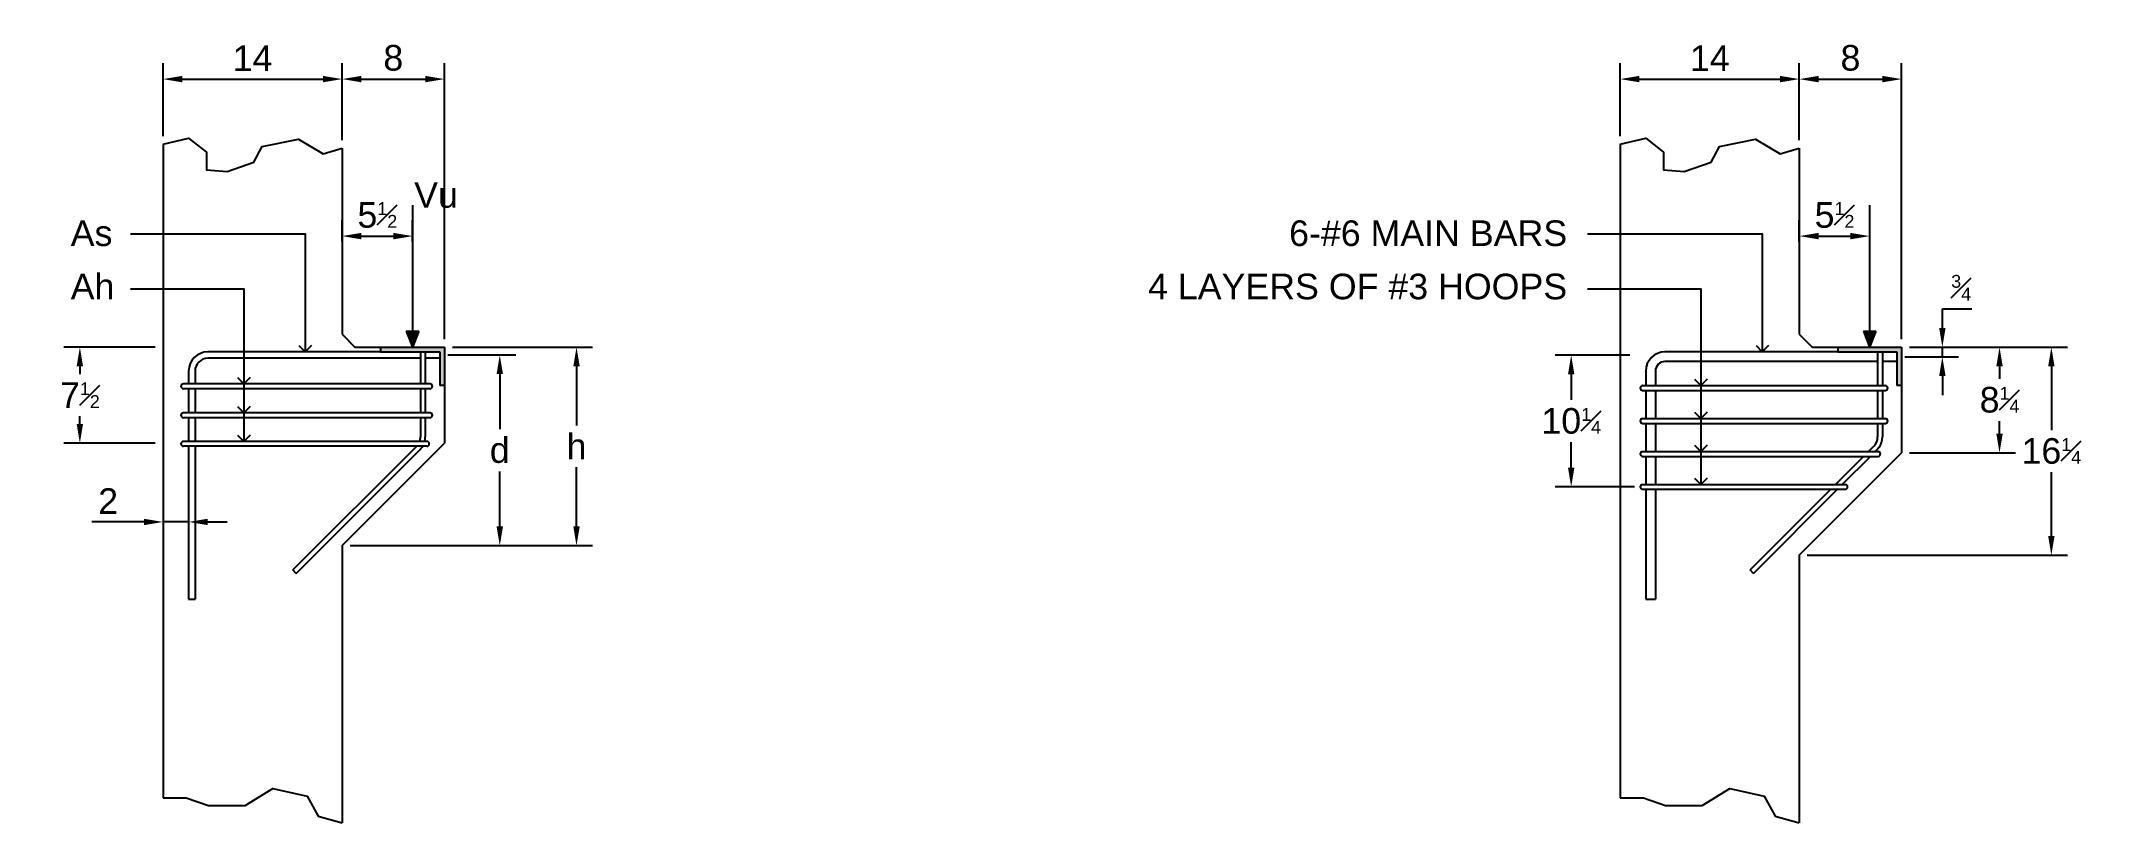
# Model space of a CAD drawing. Header units: millimetres. Extents: x 2236 to 4514, y 1676 to 3425.
# Drawn here: x 2235.9 to 2396.8, y 1675.6 to 1736.7 of the extents above; entities outside this region: 2.
import ezdxf

# ---------------------------------------------------------------- set-up
doc = ezdxf.new("R2010")
doc.units = ezdxf.units.MM
doc.styles.get("Standard").update_dxf_attribs({"font": 'arial.ttf'})
doc.dimstyles.new('ISO-25', dxfattribs={"dimtxt": 2, "dimasz": 1.5, "dimexe": 1.25, "dimexo": 0.625, "dimtad": 1, "dimtih": 1, "dimtoh": 1, "dimdsep": 46, "dimlunit": 5, "dimtxsty": 'Standard', "dimcen": 2.5, "dimadec": 0, "dimazin": 1, "dimtfac": 0.5, "dimtmove": 0, "dimatfit": 3, "dimfxl": 1, "dimfrac": 1, "dimarcsym": 0})

# ---------------------------------------------------------------- blocks, each defined once
blk = doc.blocks.new('*D1')
at = {"color": 0, "lineweight": -2, "transparency": 16777216}
for p, q in [((2245.4, 1729.24), (2245.4, 1734.95)), ((2259.4, 1728.93), (2259.4, 1734.95)), ((2246.9, 1733.7), (2257.9, 1733.7))]:
    blk.add_line(p, q, dxfattribs=at)
at = {"color": 0, "transparency": 16777216}
for points in [[(2246.9, 1733.95), (2246.9, 1733.45), (2245.4, 1733.7)], [(2257.9, 1733.95), (2257.9, 1733.45), (2259.4, 1733.7)]]:
    blk.add_solid(points, dxfattribs=at)
at = {"layer": 'Defpoints', "color": 0, "transparency": 16777216}
for p in [(2259.4, 1733.7), (2245.4, 1728.61), (2259.4, 1728.31)]:
    blk.add_point(p, dxfattribs=at)
at = {"color": 0, "transparency": 16777216, "insert": (2252.4, 1735.33), "char_height": 2, "attachment_point": 5}
blk.add_mtext('14', dxfattribs=at)
blk = doc.blocks.new('*D2')
at = {"color": 0, "lineweight": -2, "transparency": 16777216}
for p, q in [((2259.4, 1728.93), (2259.4, 1734.95)), ((2267.4, 1713.4), (2267.4, 1734.95)), ((2260.9, 1733.7), (2265.9, 1733.7))]:
    blk.add_line(p, q, dxfattribs=at)
at = {"color": 0, "transparency": 16777216}
for points in [[(2260.9, 1733.95), (2260.9, 1733.45), (2259.4, 1733.7)], [(2265.9, 1733.95), (2265.9, 1733.45), (2267.4, 1733.7)]]:
    blk.add_solid(points, dxfattribs=at)
at = {"layer": 'Defpoints', "color": 0, "transparency": 16777216}
for p in [(2267.4, 1733.7), (2259.4, 1728.31), (2267.4, 1712.77)]:
    blk.add_point(p, dxfattribs=at)
at = {"color": 0, "transparency": 16777216, "insert": (2263.4, 1735.35), "char_height": 2, "attachment_point": 5}
blk.add_mtext('8', dxfattribs=at)
blk = doc.blocks.new('*D3')
at = {"color": 0, "lineweight": -2, "transparency": 16777216}
for p, q in [((2244.78, 1712.77), (2237.65, 1712.77)), ((2238.9, 1711.27), (2238.9, 1710.65)), ((2238.9, 1706.77), (2238.9, 1707.39)), ((2244.78, 1705.27), (2237.65, 1705.27))]:
    blk.add_line(p, q, dxfattribs=at)
at = {"color": 0, "transparency": 16777216}
for points in [[(2238.65, 1711.27), (2239.15, 1711.27), (2238.9, 1712.77)], [(2238.65, 1706.77), (2239.15, 1706.77), (2238.9, 1705.27)]]:
    blk.add_solid(points, dxfattribs=at)
at = {"layer": 'Defpoints', "color": 0, "transparency": 16777216}
for p in [(2245.4, 1712.77), (2238.9, 1705.27), (2245.4, 1705.27)]:
    blk.add_point(p, dxfattribs=at)
at = {"color": 0, "transparency": 16777216, "insert": (2238.9, 1709.02), "char_height": 2, "attachment_point": 5}
blk.add_mtext('7{\\H0.500000x;\\S1#2;}', dxfattribs=at)
blk = doc.blocks.new('*D4')
at = {"color": 0, "lineweight": -2, "transparency": 16777216}
for p, q in [((2259.4, 1721.01), (2259.4, 1722.69)), ((2264.9, 1721.01), (2264.9, 1722.69)), ((2260.9, 1721.44), (2263.4, 1721.44))]:
    blk.add_line(p, q, dxfattribs=at)
at = {"color": 0, "transparency": 16777216}
for points in [[(2260.9, 1721.69), (2260.9, 1721.19), (2259.4, 1721.44)], [(2263.4, 1721.69), (2263.4, 1721.19), (2264.9, 1721.44)]]:
    blk.add_solid(points, dxfattribs=at)
at = {"layer": 'Defpoints', "color": 0, "transparency": 16777216}
for p in [(2259.4, 1720.39), (2264.9, 1721.44), (2264.9, 1720.39)]:
    blk.add_point(p, dxfattribs=at)
at = {"color": 0, "transparency": 16777216, "insert": (2262.15, 1723.08), "char_height": 2, "attachment_point": 5}
blk.add_mtext('5{\\H0.500000x;\\S1#2;}', dxfattribs=at)
blk = doc.blocks.new('*D5')
at = {"color": 0, "lineweight": -2, "transparency": 16777216}
for p, q in [((2268.03, 1712.77), (2278.97, 1712.77)), ((2277.72, 1711.27), (2277.72, 1706.65)), ((2277.72, 1698.77), (2277.72, 1703.4)), ((2260.03, 1697.27), (2278.97, 1697.27))]:
    blk.add_line(p, q, dxfattribs=at)
at = {"color": 0, "transparency": 16777216}
for points in [[(2277.47, 1711.27), (2277.97, 1711.27), (2277.72, 1712.77)], [(2277.47, 1698.77), (2277.97, 1698.77), (2277.72, 1697.27)]]:
    blk.add_solid(points, dxfattribs=at)
at = {"layer": 'Defpoints', "color": 0, "transparency": 16777216}
for p in [(2267.4, 1712.77), (2259.4, 1697.27), (2277.72, 1697.27)]:
    blk.add_point(p, dxfattribs=at)
at = {"color": 0, "transparency": 16777216, "insert": (2277.72, 1705.02), "char_height": 2, "attachment_point": 5}
blk.add_mtext('h', dxfattribs=at)
blk = doc.blocks.new('*D6')
at = {"color": 0, "lineweight": -2, "transparency": 16777216}
for p, q in [((2245.4, 1700.18), (2245.4, 1697.87)), ((2247.4, 1700.18), (2247.4, 1697.87)), ((2243.9, 1699.12), (2239.83, 1699.12)), ((2247.4, 1699.12), (2245.4, 1699.12)), ((2248.9, 1699.12), (2250.4, 1699.12))]:
    blk.add_line(p, q, dxfattribs=at)
at = {"color": 0, "transparency": 16777216}
for points in [[(2243.9, 1699.37), (2243.9, 1698.87), (2245.4, 1699.12)], [(2248.9, 1699.37), (2248.9, 1698.87), (2247.4, 1699.12)]]:
    blk.add_solid(points, dxfattribs=at)
at = {"layer": 'Defpoints', "color": 0, "transparency": 16777216}
for p in [(2245.4, 1700.81), (2247.4, 1700.81), (2245.4, 1699.12)]:
    blk.add_point(p, dxfattribs=at)
at = {"color": 0, "transparency": 16777216, "insert": (2241.11, 1700.75), "char_height": 2, "attachment_point": 5}
blk.add_mtext('2', dxfattribs=at)
blk = doc.blocks.new('*D7')
at = {"color": 0, "lineweight": -2, "transparency": 16777216}
for p, q in [((2267.65, 1712.16), (2272.97, 1712.16)), ((2271.72, 1710.66), (2271.72, 1706.36)), ((2271.72, 1698.77), (2271.72, 1703.07)), ((2267.65, 1697.27), (2272.97, 1697.27))]:
    blk.add_line(p, q, dxfattribs=at)
at = {"color": 0, "transparency": 16777216}
for points in [[(2271.47, 1710.66), (2271.97, 1710.66), (2271.72, 1712.16)], [(2271.47, 1698.77), (2271.97, 1698.77), (2271.72, 1697.27)]]:
    blk.add_solid(points, dxfattribs=at)
at = {"layer": 'Defpoints', "color": 0, "transparency": 16777216}
for p in [(2267.03, 1712.16), (2267.03, 1697.27), (2271.72, 1697.27)]:
    blk.add_point(p, dxfattribs=at)
at = {"color": 0, "transparency": 16777216, "insert": (2271.72, 1704.72), "char_height": 2, "attachment_point": 5}
blk.add_mtext('d', dxfattribs=at)
blk = doc.blocks.new('*D9')
at = {"color": 0, "lineweight": -2, "transparency": 16777216}
for p, q in [((2359.3, 1729.24), (2359.3, 1734.95)), ((2373.3, 1728.93), (2373.3, 1734.95)), ((2360.8, 1733.7), (2371.8, 1733.7))]:
    blk.add_line(p, q, dxfattribs=at)
at = {"color": 0, "transparency": 16777216}
for points in [[(2360.8, 1733.95), (2360.8, 1733.45), (2359.3, 1733.7)], [(2371.8, 1733.95), (2371.8, 1733.45), (2373.3, 1733.7)]]:
    blk.add_solid(points, dxfattribs=at)
at = {"layer": 'Defpoints', "color": 0, "transparency": 16777216}
for p in [(2373.3, 1733.7), (2359.3, 1728.61), (2373.3, 1728.31)]:
    blk.add_point(p, dxfattribs=at)
at = {"color": 0, "transparency": 16777216, "insert": (2366.3, 1735.33), "char_height": 2, "attachment_point": 5}
blk.add_mtext('14', dxfattribs=at)
blk = doc.blocks.new('*D10')
at = {"color": 0, "lineweight": -2, "transparency": 16777216}
for p, q in [((2373.3, 1728.93), (2373.3, 1734.95)), ((2381.3, 1713.4), (2381.3, 1734.95)), ((2374.8, 1733.7), (2379.8, 1733.7))]:
    blk.add_line(p, q, dxfattribs=at)
at = {"color": 0, "transparency": 16777216}
for points in [[(2374.8, 1733.95), (2374.8, 1733.45), (2373.3, 1733.7)], [(2379.8, 1733.95), (2379.8, 1733.45), (2381.3, 1733.7)]]:
    blk.add_solid(points, dxfattribs=at)
at = {"layer": 'Defpoints', "color": 0, "transparency": 16777216}
for p in [(2381.3, 1733.7), (2373.3, 1728.31), (2381.3, 1712.77)]:
    blk.add_point(p, dxfattribs=at)
at = {"color": 0, "transparency": 16777216, "insert": (2377.3, 1735.35), "char_height": 2, "attachment_point": 5}
blk.add_mtext('8', dxfattribs=at)
blk = doc.blocks.new('*D11')
at = {"color": 0, "lineweight": -2, "transparency": 16777216}
for p, q in [((2373.3, 1721.01), (2373.3, 1722.69)), ((2378.8, 1721.01), (2378.8, 1722.69)), ((2374.8, 1721.44), (2377.3, 1721.44))]:
    blk.add_line(p, q, dxfattribs=at)
at = {"color": 0, "transparency": 16777216}
for points in [[(2374.8, 1721.69), (2374.8, 1721.19), (2373.3, 1721.44)], [(2377.3, 1721.69), (2377.3, 1721.19), (2378.8, 1721.44)]]:
    blk.add_solid(points, dxfattribs=at)
at = {"layer": 'Defpoints', "color": 0, "transparency": 16777216}
for p in [(2373.3, 1720.39), (2378.8, 1721.44), (2378.8, 1720.39)]:
    blk.add_point(p, dxfattribs=at)
at = {"color": 0, "transparency": 16777216, "insert": (2376.05, 1723.08), "char_height": 2, "attachment_point": 5}
blk.add_mtext('5{\\H0.500000x;\\S1#2;}', dxfattribs=at)
blk = doc.blocks.new('*D16')
at = {"color": 0, "lineweight": -2, "transparency": 16777216}
for p, q in [((2381.92, 1712.77), (2394.25, 1712.77)), ((2393, 1711.27), (2393, 1706.29)), ((2393, 1698.02), (2393, 1703)), ((2373.92, 1696.52), (2394.25, 1696.52))]:
    blk.add_line(p, q, dxfattribs=at)
at = {"color": 0, "transparency": 16777216}
for points in [[(2392.75, 1711.27), (2393.25, 1711.27), (2393, 1712.77)], [(2392.75, 1698.02), (2393.25, 1698.02), (2393, 1696.52)]]:
    blk.add_solid(points, dxfattribs=at)
at = {"layer": 'Defpoints', "color": 0, "transparency": 16777216}
for p in [(2381.3, 1712.77), (2373.3, 1696.52), (2393, 1696.52)]:
    blk.add_point(p, dxfattribs=at)
at = {"color": 0, "transparency": 16777216, "insert": (2393, 1704.65), "char_height": 2, "attachment_point": 5}
blk.add_mtext('16{\\H0.500000x;\\S1#4;}', dxfattribs=at)
blk = doc.blocks.new('*D17')
at = {"color": 0, "lineweight": -2, "transparency": 16777216}
for p, q in [((2381.92, 1712.77), (2390.2, 1712.77)), ((2388.95, 1711.27), (2388.95, 1710.29)), ((2388.95, 1706.02), (2388.95, 1707)), ((2381.92, 1704.52), (2390.2, 1704.52))]:
    blk.add_line(p, q, dxfattribs=at)
at = {"color": 0, "transparency": 16777216}
for points in [[(2388.7, 1711.27), (2389.2, 1711.27), (2388.95, 1712.77)], [(2388.7, 1706.02), (2389.2, 1706.02), (2388.95, 1704.52)]]:
    blk.add_solid(points, dxfattribs=at)
at = {"layer": 'Defpoints', "color": 0, "transparency": 16777216}
for p in [(2381.3, 1712.77), (2381.3, 1704.52), (2388.95, 1704.52)]:
    blk.add_point(p, dxfattribs=at)
at = {"color": 0, "transparency": 16777216, "insert": (2388.95, 1708.65), "char_height": 2, "attachment_point": 5}
blk.add_mtext('8{\\H0.500000x;\\S1#4;}', dxfattribs=at)
blk = doc.blocks.new('*D18')
at = {"color": 0, "lineweight": -2, "transparency": 16777216}
for p, q in [((2384.48, 1714.27), (2384.48, 1715.77)), ((2384.48, 1715.77), (2386.79, 1715.77)), ((2381.92, 1712.77), (2385.73, 1712.77)), ((2384.48, 1712.02), (2384.48, 1712.77)), ((2381.55, 1712.02), (2385.73, 1712.02)), ((2384.48, 1710.52), (2384.48, 1709.02))]:
    blk.add_line(p, q, dxfattribs=at)
at = {"color": 0, "transparency": 16777216}
for points in [[(2384.23, 1714.27), (2384.73, 1714.27), (2384.48, 1712.77)], [(2384.23, 1710.52), (2384.73, 1710.52), (2384.48, 1712.02)]]:
    blk.add_solid(points, dxfattribs=at)
at = {"layer": 'Defpoints', "color": 0, "transparency": 16777216}
for p in [(2381.3, 1712.77), (2384.48, 1712.77), (2380.92, 1712.02)]:
    blk.add_point(p, dxfattribs=at)
at = {"color": 0, "transparency": 16777216, "insert": (2385.95, 1717.41), "char_height": 2, "attachment_point": 5}
blk.add_mtext('{\\H0.500000x;\\S3#4;}', dxfattribs=at)
blk = doc.blocks.new('*D19')
at = {"color": 0, "lineweight": -2, "transparency": 16777216}
for p, q in [((2360.04, 1712.15), (2354.22, 1712.15)), ((2355.47, 1710.65), (2355.47, 1708.65)), ((2355.47, 1703.36), (2355.47, 1705.36)), ((2360.43, 1701.86), (2354.22, 1701.86))]:
    blk.add_line(p, q, dxfattribs=at)
at = {"color": 0, "transparency": 16777216}
for points in [[(2355.22, 1710.65), (2355.72, 1710.65), (2355.47, 1712.15)], [(2355.22, 1703.36), (2355.72, 1703.36), (2355.47, 1701.86)]]:
    blk.add_solid(points, dxfattribs=at)
at = {"layer": 'Defpoints', "color": 0, "transparency": 16777216}
for p in [(2360.67, 1712.15), (2355.47, 1701.86), (2361.05, 1701.86)]:
    blk.add_point(p, dxfattribs=at)
at = {"color": 0, "transparency": 16777216, "insert": (2355.47, 1707), "char_height": 2, "attachment_point": 5}
blk.add_mtext('10{\\H0.500000x;\\S1#4;}', dxfattribs=at)

msp = doc.modelspace()

# ---------------------------------------------------------------- hatches: boundary and pattern name
h = msp.add_hatch(color=256)
h.dxf.hatch_style = 1
h.paths.add_polyline_path([(2265.395, 1714.006), (2264.902, 1714.006), (2264.902, 1712.774)])
h.paths.add_polyline_path([(2264.902, 1714.006), (2264.409, 1714.006), (2264.902, 1712.774)])
h = msp.add_hatch(color=256)
h.dxf.hatch_style = 1
h.paths.add_polyline_path([(2379.292, 1714.006), (2378.799, 1714.006), (2378.799, 1712.774)])
h.paths.add_polyline_path([(2378.799, 1714.006), (2378.306, 1714.006), (2378.799, 1712.774)])
h = msp.add_hatch(color=256)
h.dxf.hatch_style = 1
h.paths.add_polyline_path([(2267.402, 1712.774), (2262.402, 1712.774), (2262.402, 1712.399), (2267.027, 1712.399), (2267.027, 1709.774), (2267.402, 1709.774)])
h = msp.add_hatch(color=256)
h.dxf.hatch_style = 1
h.paths.add_polyline_path([(2380.924, 1712.399), (2380.924, 1709.774), (2381.299, 1709.774), (2381.299, 1712.774), (2376.299, 1712.774), (2376.299, 1712.399)])

# ---------------------------------------------------------------- linework, layer by layer
for p, q in [((4512.544, 3425.31), (4513.037, 3424.814)), ((4513.53, 3425.31), (4513.037, 3424.814)), ((2245.402, 1728.611), (2245.402, 1677.571)), ((2259.402, 1728.306), (2259.402, 1713.774)), ((2359.299, 1728.611), (2359.299, 1677.571)), ((2373.299, 1728.306), (2373.299, 1713.774)), ((2264.902, 1723.855), (2264.902, 1712.774)), ((2378.799, 1723.855), (2378.799, 1712.774)), ((2259.402, 1713.774), (2260.402, 1712.774)), ((2264.409, 1714.006), (2264.902, 1712.774)), ((2264.409, 1714.006), (2265.395, 1714.006)), ((2265.395, 1714.006), (2264.902, 1712.774)), ((2373.299, 1713.774), (2374.299, 1712.774)), ((2378.306, 1714.006), (2378.799, 1712.774)), ((2378.306, 1714.006), (2379.292, 1714.006)), ((2379.292, 1714.006), (2378.799, 1712.774)), ((2262.402, 1712.399), (2248.902, 1712.399)), ((2256.017, 1712.895), (2256.51, 1712.399)), ((2257.003, 1712.895), (2256.51, 1712.399)), ((2260.402, 1712.774), (2267.402, 1712.774)), ((2262.402, 1712.774), (2262.402, 1712.399)), ((2262.402, 1712.399), (2267.027, 1712.399)), ((2265.527, 1712.399), (2265.527, 1709.902)), ((2265.902, 1712.399), (2265.902, 1709.902)), ((2267.027, 1712.399), (2267.027, 1709.774)), ((2267.402, 1712.774), (2267.402, 1705.274)), ((2376.299, 1712.399), (2362.799, 1712.399)), ((2369.915, 1712.895), (2370.407, 1712.399)), ((2370.9, 1712.895), (2370.407, 1712.399)), ((2374.299, 1712.774), (2381.299, 1712.774)), ((2376.299, 1712.774), (2376.299, 1712.399)), ((2376.299, 1712.399), (2380.924, 1712.399)), ((2379.424, 1712.399), (2379.424, 1709.763)), ((2379.799, 1712.399), (2379.799, 1709.763)), ((2380.924, 1712.399), (2380.924, 1709.774)), ((2380.924, 1712.399), (2380.924, 1711.649)), ((2381.299, 1712.774), (2381.299, 1704.524)), ((2247.402, 1710.899), (2247.402, 1709.902)), ((2247.902, 1710.899), (2247.902, 1709.902)), ((2265.527, 1711.899), (2248.902, 1711.899)), ((2267.027, 1711.899), (2265.902, 1711.899)), ((2361.299, 1710.899), (2361.299, 1709.763)), ((2362.049, 1710.899), (2362.049, 1709.763)), ((2379.424, 1711.649), (2362.799, 1711.649)), ((2380.924, 1711.649), (2379.799, 1711.649)), ((2266.268, 1709.902), (2246.991, 1709.902)), ((2266.268, 1709.527), (2246.991, 1709.527)), ((2247.402, 1709.527), (2247.402, 1707.637)), ((2247.902, 1709.527), (2247.902, 1707.637)), ((2251.213, 1710.398), (2251.706, 1709.902)), ((2252.198, 1710.398), (2251.706, 1709.902)), ((2265.527, 1709.527), (2265.527, 1707.637)), ((2265.902, 1709.527), (2265.902, 1707.637)), ((2267.402, 1709.774), (2267.027, 1709.774)), ((2361.054, 1709.763), (2380.026, 1709.763)), ((2361.054, 1709.388), (2380.026, 1709.388)), ((2361.299, 1709.388), (2361.299, 1707.19)), ((2362.049, 1709.388), (2362.049, 1707.19)), ((2365.11, 1710.259), (2365.603, 1709.763)), ((2366.096, 1710.259), (2365.603, 1709.763)), ((2379.424, 1709.388), (2379.424, 1707.19)), ((2379.799, 1709.388), (2379.799, 1707.19)), ((2381.299, 1709.774), (2380.924, 1709.774)), ((2266.268, 1707.637), (2246.991, 1707.637)), ((2251.213, 1708.133), (2251.706, 1707.637)), ((2252.198, 1708.133), (2251.706, 1707.637)), ((2365.11, 1707.686), (2365.603, 1707.19)), ((2366.096, 1707.686), (2365.603, 1707.19)), ((2266.268, 1707.262), (2246.991, 1707.262)), ((2247.402, 1707.262), (2247.402, 1705.409)), ((2247.902, 1707.262), (2247.902, 1705.409)), ((2251.213, 1705.902), (2251.706, 1705.406)), ((2252.198, 1705.902), (2251.706, 1705.406)), ((2265.527, 1707.262), (2265.527, 1705.757)), ((2265.902, 1707.262), (2265.902, 1705.757)), ((2361.054, 1707.19), (2380.026, 1707.19)), ((2361.054, 1706.815), (2380.026, 1706.815)), ((2361.299, 1706.815), (2361.299, 1704.617)), ((2362.049, 1706.815), (2362.049, 1704.617)), ((2379.424, 1706.815), (2379.424, 1705.757)), ((2379.799, 1706.815), (2379.799, 1705.757)), ((2266.024, 1705.409), (2246.991, 1705.409)), ((2266.024, 1705.034), (2246.991, 1705.034)), ((2247.402, 1705.034), (2247.402, 1693.078)), ((2247.902, 1705.034), (2247.902, 1693.078)), ((2255.554, 1695.37), (2265.234, 1705.05)), ((2255.819, 1695.105), (2265.499, 1704.785)), ((2259.402, 1697.274), (2267.402, 1705.274)), ((2361.054, 1704.617), (2379.456, 1704.617)), ((2361.054, 1704.242), (2379.456, 1704.242)), ((2361.299, 1704.242), (2361.299, 1702.045)), ((2362.049, 1704.242), (2362.049, 1702.045)), ((2365.11, 1705.114), (2365.603, 1704.617)), ((2366.096, 1705.114), (2365.603, 1704.617)), ((2373.299, 1696.524), (2381.299, 1704.524)), ((2376.126, 1702.045), (2378.324, 1704.242)), ((2376.656, 1702.045), (2378.854, 1704.242)), ((2378.699, 1704.617), (2379.131, 1705.05)), ((2379.229, 1704.617), (2379.397, 1704.785)), ((2365.11, 1702.541), (2365.603, 1702.045)), ((2366.096, 1702.541), (2365.603, 1702.045)), ((2361.054, 1702.045), (2376.883, 1702.045)), ((2361.054, 1701.67), (2376.883, 1701.67)), ((2361.299, 1701.67), (2361.299, 1693.078)), ((2362.049, 1701.67), (2362.049, 1693.078)), ((2369.451, 1695.37), (2375.751, 1701.67)), ((2369.717, 1695.105), (2376.281, 1701.67)), ((2259.402, 1697.274), (2259.402, 1675.629)), ((2373.299, 1696.524), (2373.299, 1675.629)), ((2255.819, 1695.105), (2255.554, 1695.37)), ((2369.717, 1695.105), (2369.451, 1695.37)), ((2247.402, 1693.078), (2247.902, 1693.078)), ((2361.299, 1693.078), (2362.049, 1693.078))]:
    msp.add_line(p, q)
for points in [[(2245.402, 1728.611), (2247.401, 1729.09), (2248.795, 1728.001), (2248.795, 1726.608), (2250.408, 1726.477), (2252.501, 1727.217), (2253.155, 1728.437), (2255.988, 1729.003), (2257.906, 1727.871), (2259.402, 1728.306)], [(2359.299, 1728.611), (2361.298, 1729.09), (2362.693, 1728.001), (2362.693, 1726.608), (2364.306, 1726.477), (2366.398, 1727.217), (2367.052, 1728.437), (2369.885, 1729.003), (2371.803, 1727.871), (2373.299, 1728.306)], [(2242.855, 1721.628), (2256.51, 1721.628), (2256.51, 1712.399)], [(2356.752, 1721.628), (2370.407, 1721.628), (2370.407, 1712.399)], [(2242.855, 1717.323), (2251.706, 1717.323), (2251.706, 1705.406)], [(2356.752, 1717.323), (2365.603, 1717.323), (2365.603, 1702.045)], [(2245.402, 1677.571), (2247.211, 1677.571), (2248.955, 1676.977), (2251.807, 1676.977), (2253.973, 1678.297), (2256.668, 1677.716), (2257.513, 1676.133), (2259.402, 1675.629)], [(2359.299, 1677.571), (2361.108, 1677.571), (2362.852, 1676.977), (2365.705, 1676.977), (2367.871, 1678.297), (2370.565, 1677.716), (2371.41, 1676.133), (2373.299, 1675.629)]]:
    msp.add_lwpolyline(points)
for centre, radius, start, end in [((2248.902, 1710.899), 1.5, 90, 180), ((2362.799, 1710.899), 1.5, 90, 180), ((2248.902, 1710.899), 1, 90, 180), ((2362.799, 1710.899), 0.75, 90, 180), ((2246.991, 1709.714), 0.188, 90, 270), ((2266.268, 1709.714), 0.188, 270, 90), ((2361.054, 1709.576), 0.188, 90, 270), ((2380.026, 1709.576), 0.188, 270, 90), ((2246.991, 1707.449), 0.188, 90, 270), ((2266.268, 1707.449), 0.188, 270, 90), ((2264.527, 1705.757), 1, 339.59352, 0), ((2264.527, 1705.757), 1.375, 345.3103, 0), ((2361.054, 1707.003), 0.188, 90, 270), ((2378.424, 1705.757), 1, 315, 0), ((2378.424, 1705.757), 1.375, 323.24478, 0), ((2380.026, 1707.003), 0.188, 270, 90), ((2246.991, 1705.221), 0.188, 90, 270), ((2264.527, 1705.757), 1.375, 315, 328.24344), ((2266.024, 1705.221), 0.188, 270, 90), ((2361.054, 1704.43), 0.188, 90, 270), ((2378.424, 1705.757), 1.375, 315, 328.24344), ((2379.456, 1704.43), 0.188, 270, 90), ((2361.054, 1701.857), 0.188, 90, 270), ((2376.883, 1701.857), 0.188, 270, 90)]:
    msp.add_arc(centre, radius, start, end)

# ---------------------------------------------------------------- texts
for s, p in [('Vu', (2265.03, 1723.65)), ('As', (2238.182, 1720.669)), ('6-#6 MAIN BARS', (2333.42, 1720.669)), ('Ah', (2238.182, 1716.507)), ('4 LAYERS OF #3 HOOPS', (2322.393, 1716.507))]:
    msp.add_text(s, height=2).set_placement(p)

# ---------------------------------------------------------------- dimensions: what is measured, and where the dimension line sits
for base, p1, p2, picture, middle in [((2259.402, 1733.7), (2245.402, 1728.611), (2259.402, 1728.306), '*D1', (2252.402, 1735.329)), ((2267.402, 1733.7), (2259.402, 1728.306), (2267.402, 1712.774), '*D2', (2263.402, 1735.346)), ((2373.299, 1733.7), (2359.299, 1728.611), (2373.299, 1728.306), '*D9', (2366.299, 1735.329)), ((2381.299, 1733.7), (2373.299, 1728.306), (2381.299, 1712.774), '*D10', (2377.299, 1735.346)), ((2264.902, 1721.438), (2259.402, 1720.387), (2264.902, 1720.387), '*D4', (2262.152, 1723.085)), ((2378.799, 1721.438), (2373.299, 1720.387), (2378.799, 1720.387), '*D11', (2376.049, 1723.085)), ((2245.402, 1699.124), (2247.402, 1700.809), (2245.402, 1700.809), '*D6', (2241.115, 1700.753))]:
    dim = msp.add_linear_dim(base=base, p1=p1, p2=p2, dimstyle='ISO-25')
    dim.commit()
    dim.dimension.update_dxf_attribs({"geometry": picture, "text_midpoint": middle})
for base, p1, p2, picture, middle in [((2384.481, 1712.774), (2380.924, 1712.024), (2381.299, 1712.774), '*D18', (2385.946, 1717.409)), ((2355.469, 1701.857), (2360.667, 1712.149), (2361.054, 1701.857), '*D19', (2355.469, 1707.003)), ((2393.004, 1696.524), (2381.299, 1712.774), (2373.299, 1696.524), '*D16', (2393.004, 1704.649)), ((2388.947, 1704.524), (2381.299, 1712.774), (2381.299, 1704.524), '*D17', (2388.947, 1708.649))]:
    dim = msp.add_linear_dim(base=base, p1=p1, p2=p2, angle=90, dimstyle='ISO-25')
    dim.commit()
    dim.dimension.update_dxf_attribs({"geometry": picture, "text_midpoint": middle})
dim = msp.add_linear_dim(base=(2238.903, 1705.274), p1=(2245.402, 1712.774), p2=(2245.402, 1705.274), angle=90, dimstyle='ISO-25')
dim.commit()
dim.dimension.update_dxf_attribs({"geometry": '*D3', "text_midpoint": (2238.903, 1709.024), "dimtype": 160})
for base, p1, p2, text, picture, middle in [((2277.718, 1697.274), (2267.402, 1712.774), (2259.402, 1697.274), 'h', '*D5', (2277.718, 1705.024)), ((2271.722, 1697.274), (2267.027, 1712.157), (2267.027, 1697.274), 'd', '*D7', (2271.722, 1704.715))]:
    dim = msp.add_linear_dim(base=base, p1=p1, p2=p2, angle=90, text=text, dimstyle='ISO-25')
    dim.commit()
    dim.dimension.update_dxf_attribs({"geometry": picture, "text_midpoint": middle})

doc.saveas('drawing.dxf')
